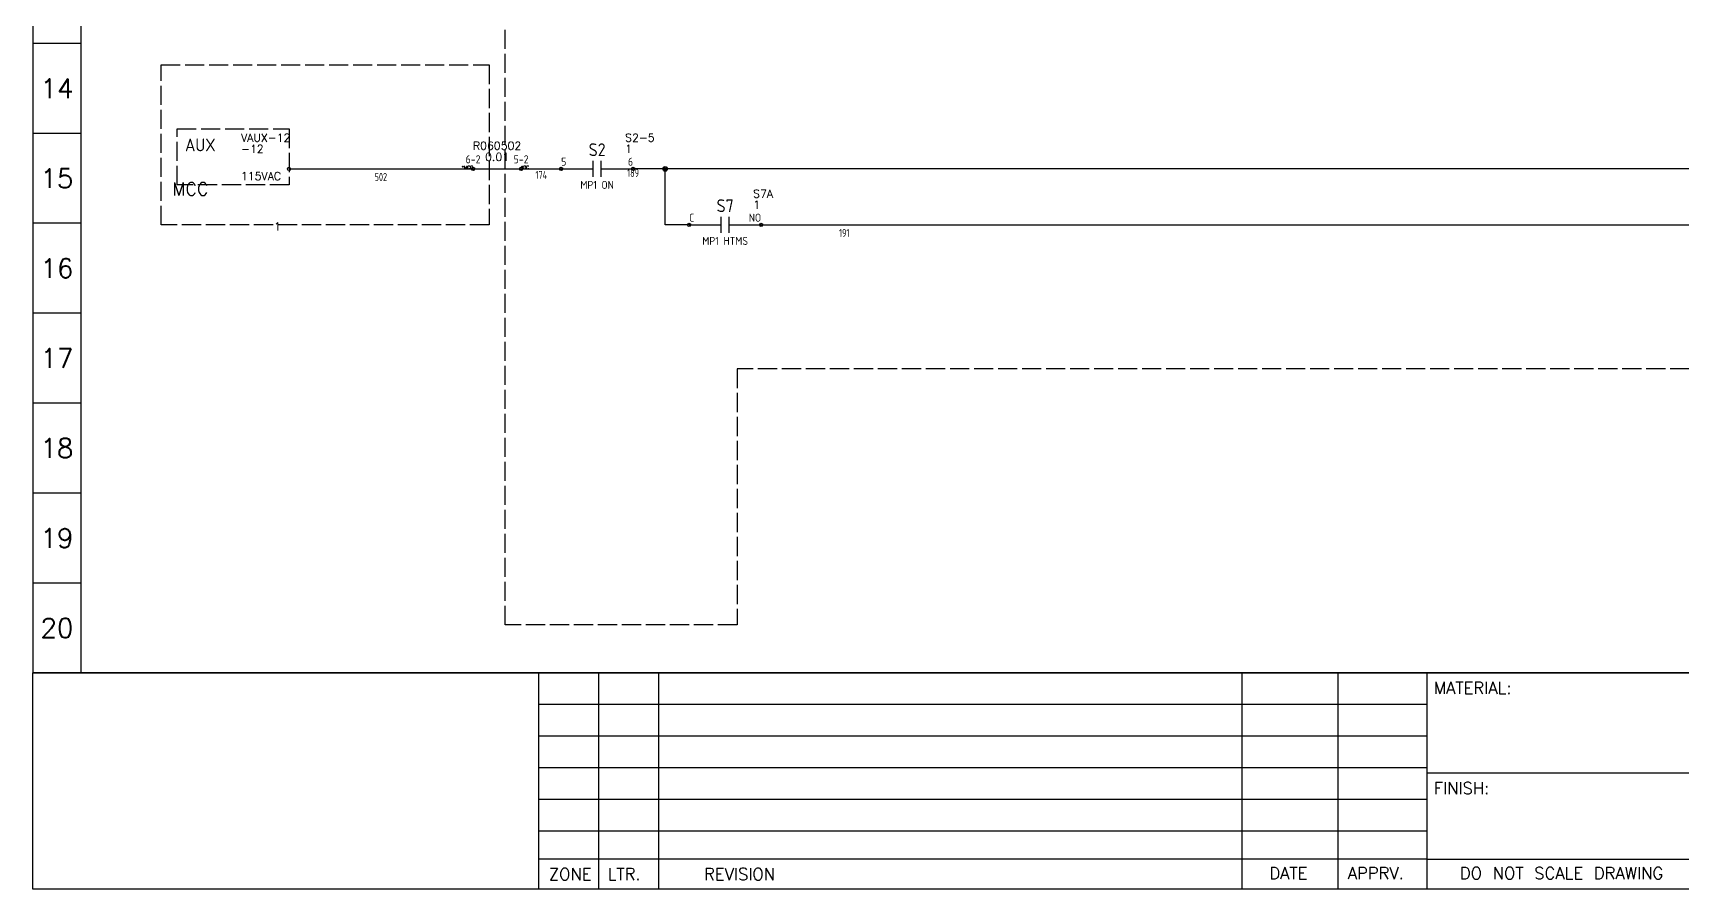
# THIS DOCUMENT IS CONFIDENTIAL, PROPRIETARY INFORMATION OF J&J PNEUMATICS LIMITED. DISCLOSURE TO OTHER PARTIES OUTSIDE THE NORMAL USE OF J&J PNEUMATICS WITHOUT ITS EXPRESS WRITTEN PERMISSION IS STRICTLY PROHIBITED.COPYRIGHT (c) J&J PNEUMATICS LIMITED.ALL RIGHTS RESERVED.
# Model space of a CAD drawing. Header units: millimetres. Extents: x 0 to 1973, y 0 to 646.
# Drawn here: x 0 to 515, y 0 to 267 of the extents above; entities that cross this region are included whole.
import ezdxf
from ezdxf.enums import TextEntityAlignment as Align

# ---------------------------------------------------------------- set-up
doc = ezdxf.new("R2010")
doc.units = ezdxf.units.MM
doc.header["$LTSCALE"] = 0.5
doc.linetypes.add('ACAD_ISO02W100', pattern=[15, 12, -3])
for name, color, linetype in [('LOCBOX', 7, 'ACAD_ISO02W100'), ('NETLIST', 50, 'Continuous'), ('OUTLINE_0', 7, 'Continuous'), ('OUTLINE_GRID', 7, 'Continuous'), ('SYMS', 7, 'Continuous'), ('WIREFIXED', 7, 'Continuous'), ('WIRES', 7, 'Continuous')]:
    doc.layers.add(name, color=color, linetype=linetype)
doc.styles.get("Standard").update_dxf_attribs({"font": 'txt.shx', "bigfont": 'gbcbig.shx'})
doc.styles.add('WD', font='romans.shx', dxfattribs={"bigfont": 'gbcbig.shx'})
doc.styles.add('WD_IEC', font='isocp2.shx', dxfattribs={"width": 0.9, "height": 4})

# ---------------------------------------------------------------- blocks, each defined once
blk = doc.blocks.new('CONTRELEC 2016 BLOCK')
for p, q in [((131.63, 68.75), (131.63, 12.5)), ((147.26, 68.75), (147.26, 12.5)), ((162.88, 68.75), (162.88, 12.5)), ((314.74, 68.75), (314.74, 12.5)), ((339.74, 68.75), (339.74, 12.5)), ((362.88, 68.75), (362.88, 12.5)), ((362.88, 60.54), (131.63, 60.54)), ((362.88, 52.29), (131.63, 52.29)), ((362.88, 44.04), (131.63, 44.04)), ((362.88, 42.79), (444.47, 42.79)), ((362.88, 35.79), (131.63, 35.79)), ((362.88, 27.54), (131.63, 27.54)), ((362.88, 20.29), (131.63, 20.29)), ((362.88, 20.29), (444.47, 20.29))]:
    blk.add_line(p, q)
blk.add_lwpolyline([(0, 68.75), (850, 68.75), (850, 12.5), (0, 12.5)], close=True)
at = {"layer": 'OUTLINE_0'}
for s, p in [('MATERIAL:', (364.7, 63.28)), ('FINISH:', (364.7, 37.21)), ('ZONE', (134.3, 14.8)), ('LTR.', (149.63, 14.83)), ('REVISION', (174.72, 14.83)), ('DATE', (321.88, 15.05)), ('APPRV.', (342.3, 15.05)), ('DO NOT SCALE DRAWING', (371.49, 15.05))]:
    blk.add_text(s, height=3.125, dxfattribs=at).set_placement(p)
at = {"layer": 'OUTLINE_0', "style": 'WD'}
for tag, height, p in [('DWGDESC1', 5, (644.66, 57.89)), ('EDBY', 3, (553.37, 56.41)), ('EDDATE', 3, (575, 56.41)), ('CKBY', 3, (553.37, 48.16)), ('CKDATE', 3, (575, 48.16)), ('DWGDESC2', 5, (645.03, 47.96)), ('DWGDESC3', 5, (645.15, 37.57)), ('PROJDESC', 5, (642.81, 17.97)), ('REVISION', 3, (835.28, 16.64))]:
    blk.add_attdef(tag, text='', height=height, dxfattribs=at).set_placement(p, align=Align.MIDDLE_CENTER)
blk.add_attdef('DWGNO', text='', height=5, dxfattribs=at).set_placement((782.6, 33.58), align=Align.MIDDLE_RIGHT)
blk.add_attdef('SHEETNO', text='', height=5, dxfattribs=at).set_placement((788, 33.58), align=Align.MIDDLE_LEFT)
for tag, p, height in [('FILENAME', (721.45, 22.05), 3), ('SCALE', (725.62, 15.05), 3), ('SH', (776.35, 15.29), 3), ('NSH', (796.5, 15.11), 3.12)]:
    blk.add_attdef(tag, p, '', height=height, dxfattribs=at)
at = {"layer": 'OUTLINE_0', "style": 'WD', "flags": 1}
blk.add_attdef('WD_TB', (567.05, 15.25), '', height=3, dxfattribs=at)
blk = doc.blocks.new('2010 Grid')
at = {"layer": 'OUTLINE_GRID'}
for p, q in [((0, 481.25), (0, 0)), ((12.5, 468.31), (12.5, 0)), ((12.5, 163.91), (0, 163.91)), ((12.5, 140.49), (0, 140.49)), ((12.5, 117.08), (0, 117.08)), ((12.5, 93.66), (0, 93.66)), ((12.5, 70.25), (0, 70.25)), ((12.5, 46.83), (0, 46.83)), ((12.5, 23.42), (0, 23.42)), ((850, 0), (0, 0))]:
    blk.add_line(p, q, dxfattribs=at)
at = {"layer": 'OUTLINE_GRID', "char_height": 5, "width": 17.7556, "attachment_point": 5}
for s, insert in [('14', (6.25, 152.2)), ('15', (6.25, 128.78)), ('16', (6.25, 105.37)), ('17', (6.25, 81.95)), ('18', (6.25, 58.54)), ('19', (6.25, 35.12)), ('20', (6.25, 11.71))]:
    blk.add_mtext(s, dxfattribs=dict(at, insert=insert))
blk = doc.blocks.new('DCM-1')
at = {"linetype": 'ACAD_ISO02W100'}
blk.add_lwpolyline([(-35, 12.5), (0, 12.5), (0, -5), (-35, -5)], close=True, dxfattribs=at)
blk.add_circle((0, 0), 0.5)
at = {"style": 'WD_IEC'}
for tag, height, flags, p in [('LOC', 4, 1, (-32.5, 14.5)), ('DESC1', 3, 9, (-32.5, 2.5))]:
    blk.add_attdef(tag, text='', height=height, dxfattribs=dict(at, flags=flags)).set_placement(p, align=Align.MIDDLE_LEFT)
blk.add_attdef('TAG1', text='', height=4, dxfattribs=at).set_placement((-32.5, 7.5), align=Align.MIDDLE_LEFT)
at = {"style": 'WD_IEC', "flags": 1}
blk.add_attdef('X1TERM01', (0, 0), '', height=0.5, dxfattribs=at)
blk.add_attdef('TERMDESC01', text='', height=2.5).set_placement((-2.5, -1), align=Align.TOP_RIGHT)
blk.add_attdef('TERM01', text='', height=2.5).set_placement((-2.5, -20), align=Align.BOTTOM_RIGHT)
at = {"layer": 'NETLIST'}
for tag, p in [('NETTAG', (-15, 8.5)), ('NETVALUE', (-15, 5))]:
    blk.add_attdef(tag, p, '', height=2.5, dxfattribs=at)
blk = doc.blocks.new('INTERCONNECT-H1')
blk.add_line((-2.5, 0), (12.5, 0))
for centre in [(-2.5, 0), (12.5, 0)]:
    blk.add_circle(centre, 0.5)
at = {"style": 'WD_IEC', "flags": 1}
for tag, height, p in [('LOC', 4, (5, 10)), ('TAG1', 4, (-2.43, 3.16)), ('DESC1', 2.5, (5, -2.5))]:
    blk.add_attdef(tag, text='', height=height, dxfattribs=at).set_placement(p, align=Align.MIDDLE_CENTER)
at = {"style": 'WD_IEC', "flags": 8}
for tag, p in [('TERM01', (-2.5, 1)), ('TERM02', (12.5, 1))]:
    blk.add_attdef(tag, text='', height=2.5, dxfattribs=at).set_placement(p, align=Align.BOTTOM_CENTER)
at = {"style": 'WD_IEC', "flags": 1}
blk.add_attdef('X4TERM01', (-2.5, 0), '', height=0.5, dxfattribs=at)
blk.add_attdef('X1TERM02', text='', height=0.5, dxfattribs=at).set_placement((12.5, 0), align=Align.RIGHT)
at = {"layer": 'NETLIST'}
for tag, p in [('NETTAG', (5, 6)), ('NETVALUE', (5, 2.5))]:
    blk.add_attdef(tag, text='', height=2.5, dxfattribs=at).set_placement(p, align=Align.CENTER)
blk.add_attdef('X4TERMDESC01', text='', height=1, dxfattribs=at).set_placement((-2.5, 0), align=Align.RIGHT)
blk.add_attdef('X1TERMDESC02', (12.5, 0), '', height=1, dxfattribs=at)
blk = doc.blocks.new('CONTACT-NO')
for p, q in [((2.5, 0), (12.5, 0)), ((12.5, -2.5), (12.5, 2.5)), ((15, -2.5), (15, 2.5)), ((15, 0), (25, 0))]:
    blk.add_line(p, q)
for centre in [(2.5, 0), (25, 0)]:
    blk.add_circle(centre, 0.5)
at = {"style": 'WD_IEC', "flags": 1}
blk.add_attdef('LOC', text='', height=4, dxfattribs=at).set_placement((13.75, 11), align=Align.MIDDLE_CENTER)
at = {"style": 'WD_IEC'}
for tag, height, p in [('TAG1', 4, (13.75, 6)), ('DESC1', 2.5, (13.75, -5))]:
    blk.add_attdef(tag, text='', height=height, dxfattribs=at).set_placement(p, align=Align.MIDDLE_CENTER)
for tag, p, height, flags in [('X4TERM01', (2.5, 0), 0.64, 1), ('TERM01', (2.5, 1), 2.5, 8), ('X1TERM02', (25, 0), 0.64, 1)]:
    blk.add_attdef(tag, p, '', height=height, dxfattribs=dict(at, flags=flags))
at = {"style": 'WD_IEC', "flags": 8}
blk.add_attdef('TERM02', text='', height=2.5, dxfattribs=at).set_placement((25, 1), align=Align.RIGHT)
at = {"layer": 'NETLIST'}
for tag, p, height in [('NETTAG', (22.5, 8.5), 2.5), ('NETVALUE', (22.5, 5), 2.56)]:
    blk.add_attdef(tag, p, '', height=height, dxfattribs=at)
blk = doc.blocks.new('WD_WNH2')
at = {"linetype": 'Continuous', "style": 'WD_IEC', "width": 0.8}
blk.add_attdef('WIRENO', text='', height=2.5, dxfattribs=at).set_placement((0, 0), align=Align.TOP_CENTER)
at = {"style": 'WD_IEC', "flags": 1}
for tag, p in [('W02USER', (0, -1.21)), ('W03USER', (0, -1.33)), ('W04USER', (0, -1.46)), ('W05USER', (0, -1.58)), ('W06USER', (0, -1.71)), ('W07USER', (0, -1.83)), ('W08USER', (0, -1.96)), ('W09USER', (0, -2.08)), ('W01USER', (0, -1.08)), ('W10USER', (0, -2.21))]:
    blk.add_attdef(tag, text='', height=0.08, dxfattribs=at).set_placement(p, align=Align.CENTER)
blk = doc.blocks.new('WDDOT')
for radius in [0.72, 0.449, 0.223]:
    blk.add_circle((0, 0), radius)

msp = doc.modelspace()

# ---------------------------------------------------------------- linework, layer by layer
at = {"layer": 'LOCBOX'}
for points in [[(147.5, 615), (682.5, 615), (682.5, 162.5), (220, 162.5), (220, 82.5), (147.5, 82.5)], [(40, 257.5), (142.5, 257.5), (142.5, 207.5), (40, 207.5)]]:
    msp.add_lwpolyline(points, close=True, dxfattribs=at)
at = {"layer": 'WIRES'}
for p, q in [((80, 225), (137.5, 225)), ((152.5, 225), (165, 225)), ((677.5, 225), (187.5, 225)), ((197.5, 207.5), (197.5, 225)), ((205, 207.5), (197.5, 207.5)), ((227.5, 207.5), (677.5, 207.5))]:
    msp.add_line(p, q, dxfattribs=at)

# ---------------------------------------------------------------- block references
at = {"xscale": 1.2, "yscale": 1.2, "zscale": 1.2}
for name, p in [('2010 Grid', (0, 67.5)), ('CONTRELEC 2016 BLOCK', (0, -15))]:
    msp.add_blockref(name, p, dxfattribs=at)
msp.add_blockref('DCM-1', (80, 225)).add_auto_attribs({'NETVALUE': '-12', 'NETTAG': 'VAUX-12', 'TERM01': '1', 'TAG1': 'AUX', 'TERMDESC01': '115VAC'})
ref = msp.add_blockref('INTERCONNECT-H1', (140, 225))
ref.add_attrib('TERM02', '5-2', dxfattribs={"height": 2.5, "style": 'WD_IEC'}).set_placement((152.5, 226), align=Align.BOTTOM_CENTER)
ref.add_attrib('TERM01', '6-2', dxfattribs={"height": 2.5, "style": 'WD_IEC'}).set_placement((137.5, 226), align=Align.BOTTOM_CENTER)
ref.add_attrib('NETVALUE', '0.01', dxfattribs={"layer": 'NETLIST', "height": 2.5}).set_placement((145, 227.5), align=Align.CENTER)
ref.add_attrib('NETTAG', 'R060502', dxfattribs={"layer": 'NETLIST', "height": 2.5}).set_placement((145, 231), align=Align.CENTER)
ref.add_attrib('X4TERMDESC01', '*MCC', dxfattribs={"layer": 'NETLIST', "height": 1}).set_placement((137.5, 225), align=Align.RIGHT)
ref.add_attrib('X1TERMDESC02', '*DC', (152.5, 225), dxfattribs={"layer": 'NETLIST', "height": 1})
ref = msp.add_blockref('CONTACT-NO', (162.5, 225))
ref.add_attrib('NETTAG', 'S2-5', (185, 233.5), dxfattribs={"layer": 'NETLIST', "height": 2.5})
ref.add_attrib('NETVALUE', '1', (185, 230), dxfattribs={"layer": 'NETLIST', "height": 2.56})
ref.add_attrib('TAG1', 'S2', dxfattribs={"height": 4, "style": 'WD_IEC'}).set_placement((176.25, 231), align=Align.MIDDLE_CENTER)
ref.add_attrib('DESC1', 'MP1 ON', dxfattribs={"height": 2.5, "style": 'WD_IEC'}).set_placement((176.25, 220), align=Align.MIDDLE_CENTER)
ref.add_attrib('TERM01', '5', (165, 226), dxfattribs={"height": 2.5, "style": 'WD_IEC'})
ref.add_attrib('TERM02', '6', dxfattribs={"height": 2.5, "style": 'WD_IEC'}).set_placement((187.5, 226), align=Align.RIGHT)
ref = msp.add_blockref('CONTACT-NO', (202.5, 207.5))
ref.add_attrib('NETTAG', 'S7A', (225, 216), dxfattribs={"layer": 'NETLIST', "height": 2.5})
ref.add_attrib('NETVALUE', '1', (225, 212.5), dxfattribs={"layer": 'NETLIST', "height": 2.56})
ref.add_attrib('TAG1', 'S7', dxfattribs={"height": 4, "style": 'WD_IEC'}).set_placement((216.25, 213.5), align=Align.MIDDLE_CENTER)
ref.add_attrib('DESC1', 'MP1 HTMS', dxfattribs={"height": 2.5, "style": 'WD_IEC'}).set_placement((216.25, 202.5), align=Align.MIDDLE_CENTER)
ref.add_attrib('TERM01', 'C', (205, 208.5), dxfattribs={"height": 2.5, "style": 'WD_IEC'})
ref.add_attrib('TERM02', 'NO', dxfattribs={"height": 2.5, "style": 'WD_IEC'}).set_placement((227.5, 208.5), align=Align.RIGHT)
at = {"layer": 'SYMS'}
msp.add_blockref('WDDOT', (197.5, 225), dxfattribs=at)
at = {"layer": 'WIREFIXED'}
ref = msp.add_blockref('WD_WNH2', (108.58, 225), dxfattribs=at)
ref.add_attrib('WIRENOF', '502', dxfattribs={"linetype": 'Continuous', "height": 2.5, "style": 'WD_IEC', "width": 0.8}).set_placement((108.69, 223.73), align=Align.TOP_CENTER)
ref = msp.add_blockref('WD_WNH2', (158.75, 225), dxfattribs=at)
ref.add_attrib('WIRENOF', '174', dxfattribs={"linetype": 'Continuous', "height": 2.5, "style": 'WD_IEC', "width": 0.8}).set_placement((158.81, 224.37), align=Align.TOP_CENTER)
ref = msp.add_blockref('WD_WNH2', (187.5, 225), dxfattribs=at)
ref.add_attrib('WIRENOF', '189', dxfattribs={"linetype": 'Continuous', "height": 2.5, "style": 'WD_IEC', "width": 0.8}).set_placement((187.5, 225), align=Align.TOP_CENTER)
ref = msp.add_blockref('WD_WNH2', (253.34, 207.5), dxfattribs=at)
ref.add_attrib('WIRENOF', '191', dxfattribs={"linetype": 'Continuous', "height": 2.5, "style": 'WD_IEC', "width": 0.8}).set_placement((253.45, 206.23), align=Align.TOP_CENTER)

# ---------------------------------------------------------------- texts
at = {"layer": 'LOCBOX'}
msp.add_text('MCC', height=4, dxfattribs=at).set_placement((49.17, 215.5), align=Align.BOTTOM_CENTER)

doc.saveas('drawing.dxf')
